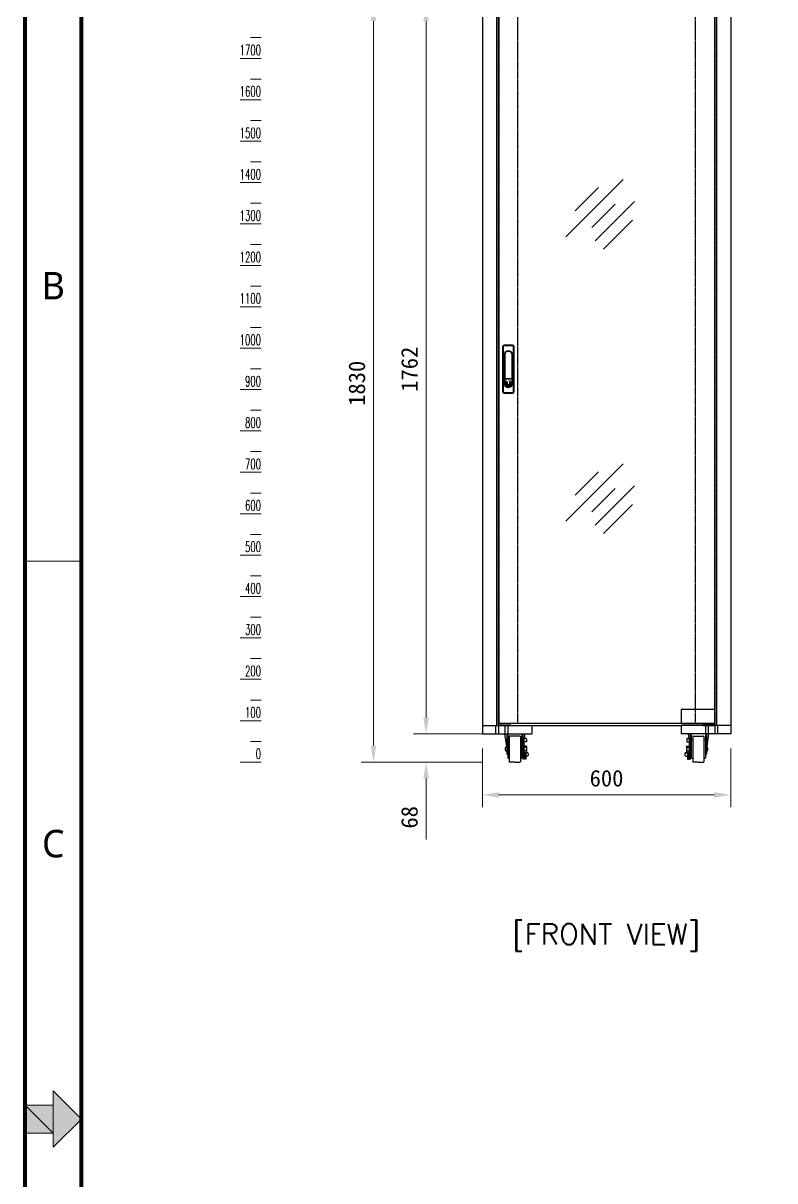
# Model space of a CAD drawing. Header units: millimetres. Extents: x 13198 to 24643, y -4481 to 8091.
# Drawn here: x 13198 to 15014, y 3894 to 6691 of the extents above; entities that cross this region are included whole.
import ezdxf
from ezdxf.enums import TextEntityAlignment as Align

# ---------------------------------------------------------------- set-up
doc = ezdxf.new("R2010")
doc.units = ezdxf.units.MM
doc.header["$MEASUREMENT"] = 0
doc.linetypes.add('CENTER', pattern=[2, 1.25, -0.25, 0.25, -0.25])
doc.linetypes.add('PHANTOM', pattern=[2.5, 1.25, -0.25, 0.25, -0.25, 0.25, -0.25])
for name, color, linetype in [('0. FORM', 7, 'Continuous'), ('CASTER', 1, 'Continuous'), ('CE', 1, 'CENTER'), ('CONER', 3, 'Continuous'), ('FRONT-DOOR', 255, 'Continuous'), ('HINGE', 2, 'Continuous'), ('MTG-FRAME', 7, 'Continuous'), ('TOP-PANEL', 150, 'Continuous'), ('V-FRAME', 5, 'Continuous')]:
    doc.layers.add(name, color=color, linetype=linetype)
for name, color, linetype, lineweight in [('DIM', 1, 'Continuous', 9), ('EPLAN100', 7, 'Continuous', 50), ('EPLAN201', 73, 'Continuous', 35), ('EPLAN453', 73, 'Continuous', 35), ('t', 7, 'Continuous', 13), ('수정', 1, 'Continuous', 13)]:
    doc.layers.add(name, color=color, linetype=linetype, lineweight=lineweight)
doc.styles.add('ROMANS', font='romans.shx', dxfattribs={"height": 0.2, "bigfont": 'ghs.shx'})
doc.styles.add('맑은 고딕', font='malgun.ttf')
doc.dimstyles.new('jsh A3', dxfattribs={"dimtxt": 0.2, "dimasz": 40, "dimexe": 30, "dimexo": 30, "dimgap": 20, "dimtad": 3, "dimdec": 0, "dimzin": 12, "dimdsep": 46, "dimtxsty": 'ROMANS', "dimblk": 'OPEN30', "dimcen": 0, "dimclrd": 1, "dimclre": 1, "dimclrt": 256, "dimadec": 0, "dimazin": 0, "dimtfac": 0.1, "dimtdec": 0, "dimtofl": 0, "dimtmove": 0, "dimatfit": 3, "dimldrblk": 'OPEN30', "dimfxl": 20, "dimtolj": 1, "dimtzin": 12, "dimlwd": 13, "dimlwe": 13, "dimarcsym": 0})

# ---------------------------------------------------------------- blocks, each defined once
blk = doc.blocks.new('TITLE')
at = {"linetype": 'Continuous', "lineweight": 0, "ltscale": 160}
for points in [[(48708.9, 3975.2), (48708.9, 4111.3), (48777, 4043.2)], [(48640.8, 4009.2), (48640.8, 4077.3), (48708.9, 4009.2)], [(48708.9, 4009.2), (48640.8, 4077.3), (48708.9, 4077.3)]]:
    blk.add_hatch(color=73, dxfattribs=at).paths.add_polyline_path(points, flags=0)
at = {"color": 73, "linetype": 'Continuous', "lineweight": 0, "ltscale": 160}
for points in [[(48708.9, 3975.2), (48708.9, 4111.3), (48777, 4043.2), (48777, 4043.2)], [(48640.8, 4009.2), (48640.8, 4077.3), (48708.9, 4009.2), (48708.9, 4009.2)], [(48708.9, 4009.2), (48640.8, 4077.3), (48708.9, 4077.3), (48708.9, 4077.3)]]:
    blk.add_lwpolyline(points, close=True, dxfattribs=at)
at = {"layer": 'EPLAN100', "color": 73, "linetype": 'Continuous', "lineweight": 50, "ltscale": 4, "const_width": 9.53}
blk.add_lwpolyline([(48777, 7950.3), (48777, 136.1), (59940.1, 136.1), (59940.1, 7950.3), (48777, 7950.3)], dxfattribs=at)
at = {"layer": 'EPLAN201', "color": 73, "linetype": 'Continuous', "lineweight": 0, "ltscale": 160}
blk.add_line((48640.8, 5391), (48777, 5391), dxfattribs=at)
at = {"layer": 'EPLAN201', "color": 73, "linetype": 'Continuous', "lineweight": 35, "ltscale": 4, "const_width": 9.53}
blk.add_lwpolyline([(48640.8, 0), (60076.2, 0), (60076.2, 8086.5), (48640.8, 8086.5)], close=True, dxfattribs=at)
at = {"layer": 'EPLAN201', "color": 7, "linetype": 'Continuous', "lineweight": 0, "ltscale": 4}
blk.add_lwpolyline([(48640.8, 0), (60076.2, 0), (60076.2, 8086.5), (48640.8, 8086.5)], close=True, dxfattribs=at)
at = {"layer": 'EPLAN453', "color": 73, "style": '맑은 고딕'}
for s, p in [('B', (48708.9, 6056.7)), ('C', (48708.9, 4708.9))]:
    blk.add_text(s, height=66.3, dxfattribs=at).set_placement(p, align=Align.MIDDLE_CENTER)
blk = doc.blocks.new('*D1226')
at = {"layer": 'Defpoints', "color": 0, "linetype": 'Continuous', "lineweight": -3, "transparency": 16777216}
for p in [(14307.6, 4968.9), (14907.6, 4968.9), (14907.6, 4826.5)]:
    blk.add_point(p, dxfattribs=at)
at = {"layer": 'DIM', "color": 1, "linetype": 'Continuous', "lineweight": 13, "transparency": 16777216}
for p, q in [((14307.6, 4938.9), (14307.6, 4796.5)), ((14907.6, 4938.9), (14907.6, 4796.5)), ((14347.6, 4826.5), (14867.6, 4826.5))]:
    blk.add_line(p, q, dxfattribs=at)
at = {"layer": 'DIM', "color": 1, "linetype": 'Continuous', "lineweight": -3, "transparency": 16777216}
for points in [[(14347.6, 4833.2), (14347.6, 4819.8), (14307.6, 4826.5)], [(14867.6, 4833.2), (14867.6, 4819.8), (14907.6, 4826.5)]]:
    blk.add_solid(points, dxfattribs=at)
at = {"layer": 'DIM', "linetype": 'Continuous', "lineweight": 13, "transparency": 16777216, "insert": (14607.6, 4866.5), "char_height": 40, "attachment_point": 5}
blk.add_mtext('\\A1;600', dxfattribs=at)
blk = doc.blocks.new('_Open30')
at = {"color": 0, "linetype": 'ByBlock', "lineweight": -2}
for p, q in [((-1, 0.268), (0, 0)), ((0, 0), (-1, -0.268)), ((0, 0), (-1, 0))]:
    blk.add_line(p, q, dxfattribs=at)
blk = doc.blocks.new('*D1227')
at = {"layer": 'Defpoints', "color": 0, "linetype": 'Continuous', "lineweight": -3, "transparency": 16777216}
for p in [(14337.8, 6735.8), (14171.6, 4973.8), (14340.2, 4973.8)]:
    blk.add_point(p, dxfattribs=at)
at = {"layer": 'DIM', "color": 1, "linetype": 'Continuous', "lineweight": 13, "transparency": 16777216}
for p, q in [((14307.8, 6735.8), (14141.6, 6735.8)), ((14171.6, 6695.8), (14171.6, 5013.8)), ((14310.2, 4973.8), (14141.6, 4973.8))]:
    blk.add_line(p, q, dxfattribs=at)
at = {"layer": 'DIM', "color": 1, "linetype": 'Continuous', "lineweight": -3, "transparency": 16777216}
for points in [[(14165, 6695.8), (14178.3, 6695.8), (14171.6, 6735.8)], [(14165, 5013.8), (14178.3, 5013.8), (14171.6, 4973.8)]]:
    blk.add_solid(points, dxfattribs=at)
at = {"layer": 'DIM', "linetype": 'Continuous', "lineweight": 13, "transparency": 16777216, "insert": (14131.6, 5854.8), "char_height": 40, "attachment_point": 5, "rotation": 90}
blk.add_mtext('\\A1;1762', dxfattribs=at)
blk = doc.blocks.new('*D1228')
at = {"layer": 'Defpoints', "color": 0, "linetype": 'Continuous', "lineweight": -3, "transparency": 16777216}
for p in [(14337.8, 4973.8), (14171.5, 4905.8), (14337.6, 4905.8)]:
    blk.add_point(p, dxfattribs=at)
at = {"layer": 'DIM', "color": 1, "linetype": 'Continuous', "lineweight": 13, "transparency": 16777216}
for p, q in [((14171.5, 5013.8), (14171.5, 5053.8)), ((14307.8, 4973.8), (14141.5, 4973.8)), ((14307.6, 4905.8), (14141.5, 4905.8)), ((14171.5, 4865.8), (14171.5, 4719.1))]:
    blk.add_line(p, q, dxfattribs=at)
at = {"layer": 'DIM', "color": 1, "linetype": 'Continuous', "lineweight": -3, "transparency": 16777216}
for points in [[(14164.8, 5013.8), (14178.2, 5013.8), (14171.5, 4973.8)], [(14164.8, 4865.8), (14178.2, 4865.8), (14171.5, 4905.8)]]:
    blk.add_solid(points, dxfattribs=at)
at = {"layer": 'DIM', "linetype": 'Continuous', "lineweight": 13, "transparency": 16777216, "insert": (14131.5, 4772.4), "char_height": 40, "attachment_point": 5, "rotation": 90}
blk.add_mtext('\\A1;68', dxfattribs=at)
blk = doc.blocks.new('*D1237')
at = {"layer": 'Defpoints', "color": 0, "linetype": 'Continuous', "lineweight": -3, "transparency": 16777216}
for p in [(14210.7, 6735.8), (14044.5, 4905.8), (14213.1, 4905.8)]:
    blk.add_point(p, dxfattribs=at)
at = {"layer": 'DIM', "color": 1, "linetype": 'Continuous', "lineweight": 13, "transparency": 16777216}
for p, q in [((14180.7, 6735.8), (14014.5, 6735.8)), ((14044.5, 6695.8), (14044.5, 4945.8)), ((14183.1, 4905.8), (14014.5, 4905.8))]:
    blk.add_line(p, q, dxfattribs=at)
at = {"layer": 'DIM', "color": 1, "linetype": 'Continuous', "lineweight": -3, "transparency": 16777216}
for points in [[(14037.8, 6695.8), (14051.2, 6695.8), (14044.5, 6735.8)], [(14037.8, 4945.8), (14051.2, 4945.8), (14044.5, 4905.8)]]:
    blk.add_solid(points, dxfattribs=at)
at = {"layer": 'DIM', "linetype": 'Continuous', "lineweight": 13, "transparency": 16777216, "insert": (14004.5, 5820.8), "char_height": 40, "attachment_point": 5, "rotation": 90}
blk.add_mtext('\\A1;1830', dxfattribs=at)

msp = doc.modelspace()

# ---------------------------------------------------------------- linework, layer by layer
for p, q in [((14356.37314, 5908.89257), (14356.37314, 5800.89257)), ((14357.87314, 5908.89257), (14357.87314, 5800.89257)), ((14380.37314, 5912.89257), (14360.37314, 5912.89257)), ((14380.37314, 5911.39257), (14360.37314, 5911.39257)), ((14382.87314, 5800.89257), (14382.87314, 5908.89257)), ((14384.37314, 5800.89257), (14384.37314, 5908.89257)), ((14360.87314, 5892.89257), (14360.87314, 5816.89257)), ((14361.87314, 5892.89257), (14361.87314, 5816.89257)), ((14378.87314, 5892.89257), (14378.87314, 5816.89257)), ((14379.87314, 5892.89257), (14379.87314, 5816.89257)), ((14378.87314, 5831.89257), (14361.87314, 5831.89257)), ((14378.87314, 5831.39257), (14361.87314, 5831.39257)), ((14363.87314, 5824.26077), (14363.87314, 5817.44317)), ((14364.87314, 5824.26077), (14363.87314, 5824.26077)), ((14364.87314, 5824.26077), (14364.87314, 5817.74774)), ((14366.87314, 5824.26077), (14366.87314, 5818.44336)), ((14367.87314, 5824.26077), (14366.87314, 5824.26077)), ((14367.87314, 5824.26077), (14367.87314, 5818.85612)), ((14372.87314, 5824.26077), (14372.87314, 5818.85612)), ((14373.87314, 5824.26077), (14372.87314, 5824.26077)), ((14373.87314, 5824.26077), (14373.87314, 5818.44336)), ((14375.87314, 5824.26077), (14375.87314, 5817.74774)), ((14376.87314, 5824.26077), (14375.87314, 5824.26077)), ((14376.87314, 5824.26077), (14376.87314, 5817.44317)), ((14360.37314, 5798.39257), (14380.37314, 5798.39257)), ((14360.37314, 5796.89257), (14380.37314, 5796.89257))]:
    msp.add_line(p, q)
for centre, radius, start, end in [((14360.37314, 5908.89257), 4, 90, 180), ((14360.37314, 5908.89257), 2.5, 90, 180), ((14380.37314, 5908.89257), 4, 0, 90), ((14380.37314, 5908.89257), 2.5, 0, 90), ((14370.37314, 5888.16757), 10.725, 29.06891016, 150.93108984), ((14370.37314, 5888.16757), 9.725, 29.06891016, 150.93108984), ((14370.37314, 5821.61757), 9.725, 209.06891016, 330.93108984), ((14370.37314, 5821.61757), 7.725, 212.70920809, 327.29079191), ((14370.37314, 5821.61757), 6.725, 215.1304647, 324.8695353), ((14370.37314, 5821.61757), 4.725, 222.2054464, 317.7945536), ((14370.37314, 5821.61757), 3.725, 227.84481575, 312.15518425), ((14360.37314, 5800.89257), 4, 180, 270), ((14360.37314, 5800.89257), 2.5, 180, 270), ((14370.37314, 5821.61757), 10.725, 209.06891016, 330.93108984), ((14380.37314, 5800.89257), 2.5, 270, 0), ((14380.37314, 5800.89257), 4, 270, 0)]:
    msp.add_arc(centre, radius, start, end)
at = {"layer": '0. FORM', "color": 7, "linetype": 'Continuous', "lineweight": 13}
for p, q in [((14509.48048, 6174.88283), (14647.8945, 6313.29685)), ((14531.42998, 6237.18437), (14588.17321, 6293.92759)), ((14571.78202, 6196.83233), (14628.52525, 6253.57556)), ((14579.92059, 6164.61886), (14675.01535, 6259.71363)), ((14600.0966, 6144.44284), (14670.59745, 6214.94369)), ((14509.48048, 5488.15189), (14647.8945, 5626.56591)), ((14531.42998, 5550.45343), (14588.17321, 5607.19666)), ((14571.78202, 5510.10139), (14628.52525, 5566.84462)), ((14579.92059, 5477.88792), (14675.01535, 5572.98269)), ((14600.0966, 5457.7119), (14670.59745, 5528.21275))]:
    msp.add_line(p, q, dxfattribs=at)
at = {"layer": 'CASTER'}
for p, q in [((14802.93045, 4912.66967), (14805.43045, 4912.66967)), ((14807.43239, 4913.0915), (14809.93239, 4913.0915)), ((14813.43239, 4915.25801), (14815.93239, 4915.25801)), ((14813.43239, 4915.25801), (14815.93239, 4915.25801)), ((14829.43239, 4905.75801), (14816.93239, 4905.75801)), ((14829.43239, 4905.75801), (14841.93239, 4905.75801)), ((14842.93239, 4915.25801), (14845.43239, 4915.25801))]:
    msp.add_line(p, q, dxfattribs=at)
for centre, start, end in [((14813.43239, 4916.25801), 180, 270), ((14813.43239, 4916.25801), 180, 270), ((14816.93239, 4906.75801), 180, 270), ((14841.93239, 4906.75801), 270, 0), ((14845.43239, 4916.25801), 270, 0)]:
    msp.add_arc(centre, 1, start, end, dxfattribs=at)
at = {"layer": 'CE', "linetype": 'Continuous'}
for p, q in [((14361.43984, 4973.75801), (14365.4963, 4943.29108)), ((14366.32584, 4973.25801), (14366.32584, 4925.25801)), ((14368.82584, 4973.75801), (14368.82584, 4916.25801)), ((14372.32584, 4959.25801), (14369.82584, 4959.25801)), ((14372.32584, 4967.75801), (14372.32584, 4906.75801)), ((14398.32584, 4968.75801), (14373.32584, 4968.75801)), ((14399.32584, 4967.75801), (14399.32584, 4906.75801)), ((14401.82584, 4959.25801), (14399.32584, 4959.25801)), ((14401.82584, 4959.25801), (14399.32584, 4959.25801)), ((14402.82584, 4973.75801), (14402.82584, 4916.25801)), ((14405.32584, 4973.25801), (14405.32584, 4913.0915)), ((14411.80205, 4963.06551), (14405.32584, 4963.06551)), ((14407.82584, 4963.06551), (14407.82584, 4913.0915)), ((14413.80205, 4954.47448), (14407.82584, 4954.47448)), ((14410.21204, 4973.75801), (14408.79028, 4963.06551)), ((14413.80205, 4961.06551), (14413.80205, 4954.47448)), ((14801.45619, 4961.06551), (14801.45619, 4954.47448)), ((14801.45619, 4954.47448), (14807.43239, 4954.47448)), ((14803.45619, 4963.06551), (14809.93239, 4963.06551)), ((14805.0462, 4973.75801), (14806.46796, 4963.06551)), ((14807.43239, 4963.06551), (14807.43239, 4913.0915)), ((14809.93239, 4973.25801), (14809.93239, 4913.0915)), ((14812.43239, 4973.75801), (14812.43239, 4916.25801)), ((14813.43239, 4959.25801), (14815.93239, 4959.25801)), ((14813.43239, 4959.25801), (14815.93239, 4959.25801)), ((14815.93239, 4967.75801), (14815.93239, 4906.75801)), ((14816.93239, 4968.75801), (14841.93239, 4968.75801)), ((14842.93239, 4967.75801), (14842.93239, 4906.75801)), ((14842.93239, 4959.25801), (14845.43239, 4959.25801)), ((14846.43239, 4973.75801), (14846.43239, 4916.25801)), ((14848.93239, 4973.25801), (14848.93239, 4925.25801)), ((14853.8184, 4973.75801), (14849.76194, 4943.29108)), ((14366.32584, 4925.25801), (14368.82584, 4925.25801)), ((14405.32584, 4925.25801), (14402.82584, 4925.25801)), ((14405.32584, 4925.25801), (14402.82584, 4925.25801)), ((14413.32584, 4944.50801), (14405.32584, 4944.50801)), ((14414.32584, 4940.88301), (14405.32584, 4940.88301)), ((14414.32584, 4933.63301), (14405.32584, 4933.63301)), ((14413.32584, 4930.00801), (14405.32584, 4930.00801)), ((14413.32584, 4944.50801), (14407.82584, 4944.50801)), ((14414.32584, 4940.88301), (14407.82584, 4940.88301)), ((14414.32584, 4933.63301), (14407.82584, 4933.63301)), ((14413.32584, 4930.00801), (14407.82584, 4930.00801)), ((14407.82584, 4927.93723), (14412.32778, 4922.89491)), ((14407.82584, 4924.37123), (14409.82778, 4922.12899)), ((14409.82778, 4922.12899), (14409.82778, 4912.66967)), ((14411.06235, 4930.00801), (14412.39813, 4928.5119)), ((14412.32778, 4928.59069), (14412.32778, 4912.66967)), ((14416.37433, 4928.5119), (14412.39813, 4928.5119)), ((14414.32584, 4943.50801), (14414.32584, 4931.00801)), ((14418.37433, 4926.5119), (14418.37433, 4921.92087)), ((14796.8839, 4926.5119), (14796.8839, 4921.92087)), ((14798.8839, 4928.5119), (14802.86011, 4928.5119)), ((14800.93239, 4943.50801), (14800.93239, 4931.00801)), ((14800.93239, 4940.88301), (14807.43239, 4940.88301)), ((14800.93239, 4940.88301), (14809.93239, 4940.88301)), ((14800.93239, 4933.63301), (14807.43239, 4933.63301)), ((14800.93239, 4933.63301), (14809.93239, 4933.63301)), ((14801.93239, 4944.50801), (14807.43239, 4944.50801)), ((14801.93239, 4944.50801), (14809.93239, 4944.50801)), ((14801.93239, 4930.00801), (14807.43239, 4930.00801)), ((14801.93239, 4930.00801), (14809.93239, 4930.00801)), ((14804.19588, 4930.00801), (14802.86011, 4928.5119)), ((14802.93045, 4928.59069), (14802.93045, 4912.66967)), ((14807.43239, 4927.93723), (14802.93045, 4922.89491)), ((14807.43239, 4924.37123), (14805.43045, 4922.12899)), ((14805.43045, 4922.12899), (14805.43045, 4912.66967)), ((14809.93239, 4925.25801), (14812.43239, 4925.25801)), ((14809.93239, 4925.25801), (14812.43239, 4925.25801)), ((14848.93239, 4925.25801), (14846.43239, 4925.25801)), ((14372.32584, 4915.25801), (14369.82584, 4915.25801)), ((14385.82584, 4905.75801), (14373.32584, 4905.75801)), ((14385.82584, 4905.75801), (14398.32584, 4905.75801)), ((14401.82584, 4915.25801), (14399.32584, 4915.25801)), ((14401.82584, 4915.25801), (14399.32584, 4915.25801)), ((14407.82584, 4913.0915), (14405.32584, 4913.0915)), ((14412.32778, 4912.66967), (14409.82778, 4912.66967)), ((14416.37433, 4919.92087), (14412.39813, 4919.92087)), ((14798.8839, 4919.92087), (14802.86011, 4919.92087))]:
    msp.add_line(p, q, dxfattribs=at)
for centre, radius, start, end in [((14371.32584, 4973.25801), 5, 174.26082952, 180), ((14369.82584, 4958.25801), 1, 90, 180), ((14369.82584, 4958.25801), 1, 90, 180), ((14373.32584, 4967.75801), 1, 90, 180), ((14398.32584, 4967.75801), 1, 0, 90), ((14401.82584, 4958.25801), 1, 0, 90), ((14401.82584, 4958.25801), 1, 0, 90), ((14400.32584, 4973.25801), 5, 0, 5.73917048), ((14411.80205, 4961.06551), 2, 0, 90), ((14803.45619, 4961.06551), 2, 90, 180), ((14814.93239, 4973.25801), 5, 174.26082952, 180), ((14813.43239, 4958.25801), 1, 90, 180), ((14813.43239, 4958.25801), 1, 90, 180), ((14816.93239, 4967.75801), 1, 90, 180), ((14841.93239, 4967.75801), 1, 0, 90), ((14845.43239, 4958.25801), 1, 0, 90), ((14845.43239, 4958.25801), 1, 0, 90), ((14843.93239, 4973.25801), 5, 0, 5.73917048), ((14370.22792, 4937.25801), 7.66721, 120.59257195, 239.40742805), ((14413.32584, 4943.50801), 1, 0, 90), ((14413.32584, 4931.00801), 1, 270, 0), ((14416.37433, 4926.5119), 2, 0, 90), ((14798.8839, 4926.5119), 2, 90, 180), ((14801.93239, 4943.50801), 1, 90, 180), ((14801.93239, 4931.00801), 1, 180, 270), ((14845.03032, 4937.25801), 7.66721, 300.59257195, 59.40742805), ((14369.82584, 4916.25801), 1, 180, 270), ((14373.32584, 4906.75801), 1, 180, 270), ((14398.32584, 4906.75801), 1, 270, 0), ((14401.82584, 4916.25801), 1, 270, 0), ((14401.82584, 4916.25801), 1, 270, 0), ((14416.37433, 4921.92087), 2, 270, 0), ((14798.8839, 4921.92087), 2, 180, 270)]:
    msp.add_arc(centre, radius, start, end, dxfattribs=at)
at = {"layer": 'CONER', "linetype": 'Continuous'}
for p, q in [((14307.62891, 4993.75801), (14427.12891, 4993.75801)), ((14307.62891, 4993.75801), (14307.62891, 4973.75801)), ((14339.43197, 4993.75801), (14339.43197, 4973.75801)), ((14346.29054, 4993.75801), (14346.29054, 4973.75801)), ((14361.96727, 4993.75801), (14361.96727, 4973.75801)), ((14368.82584, 4993.75801), (14368.82584, 4973.75801)), ((14427.12891, 4993.75801), (14427.12891, 4973.75801)), ((14907.62933, 4993.75801), (14788.12933, 4993.75801)), ((14788.12933, 4993.75801), (14788.12933, 4973.75801)), ((14846.43239, 4993.75801), (14846.43239, 4973.75801)), ((14853.29096, 4993.75801), (14853.29096, 4973.75801)), ((14868.9677, 4993.75801), (14868.9677, 4973.75801)), ((14875.82627, 4993.75801), (14875.82627, 4973.75801)), ((14907.62933, 4993.75801), (14907.62933, 4973.75801)), ((14307.62891, 4973.75801), (14427.12891, 4973.75801)), ((14907.62933, 4973.75801), (14788.12933, 4973.75801))]:
    msp.add_line(p, q, dxfattribs=at)
at = {"layer": 'FRONT-DOOR', "linetype": 'Continuous'}
for p, q in [((14347.12838, 6710.7591), (14347.12838, 4998.75692)), ((14868.12838, 6710.7591), (14868.12838, 5031.75692)), ((14868.12838, 4998.75692), (14347.12838, 4998.75692))]:
    msp.add_line(p, q, dxfattribs=at)
at = {"layer": 'HINGE'}
for p, q in [((14788.12838, 5031.75692), (14788.12838, 5000.75692)), ((14790.12838, 5033.75692), (14866.12838, 5033.75692)), ((14868.12838, 5031.75692), (14868.12838, 4998.75692)), ((14790.12838, 4998.75692), (14868.12838, 4998.75692)), ((14841.12838, 4994.35692), (14841.12838, 4998.75692)), ((14841.12838, 4997.35692), (14868.12838, 4997.35692)), ((14841.12838, 4994.35692), (14868.12838, 4994.35692)), ((14868.12838, 4998.75692), (14868.12838, 4994.35692))]:
    msp.add_line(p, q, dxfattribs=at)
for centre, start, end in [((14790.12838, 5031.75692), 90, 180), ((14866.12838, 5031.75692), 0, 90), ((14790.12838, 5000.75692), 180, 270)]:
    msp.add_arc(centre, 2, start, end, dxfattribs=at)
at = {"layer": 'MTG-FRAME', "linetype": 'PHANTOM'}
for p, q in [((14346.12901, 6714.75801), (14346.12901, 4994.75801)), ((14869.12901, 6714.75801), (14869.12901, 4994.75801)), ((14376.12901, 4994.75801), (14346.12901, 4994.75801)), ((14839.12901, 4994.75801), (14869.12901, 4994.75801))]:
    msp.add_line(p, q, dxfattribs=at)
for points in [[(14392.12838, 6710.7591), (14392.12838, 4998.75692)], [(14822.12838, 6710.7591), (14822.12838, 4998.75692)]]:
    msp.add_lwpolyline(points, dxfattribs=at)
at = {"layer": 'TOP-PANEL', "linetype": 'Continuous'}
msp.add_line((14427.12891, 4993.75801), (14788.12933, 4993.76164), dxfattribs=at)
at = {"layer": 'V-FRAME'}
for p, q in [((14307.62933, 6715.75801), (14307.62933, 4993.75801)), ((14342.02933, 6715.75801), (14342.02933, 4993.75801)), ((14873.22891, 6715.75801), (14873.22891, 4993.75801)), ((14907.62891, 6715.75801), (14907.62891, 4993.75801)), ((14307.62933, 4993.75801), (14354.02984, 4993.75801)), ((14907.62891, 4993.75801), (14861.2284, 4993.75801))]:
    msp.add_line(p, q, dxfattribs=at)
at = {"layer": '수정', "linetype": 'Continuous', "lineweight": 13}
for p, q in [((13772.61273, 6655.75801), (13747.60373, 6655.75801)), ((13772.61273, 6605.75801), (13722.59473, 6605.75801)), ((13772.61273, 6555.75801), (13747.60373, 6555.75801)), ((13772.61273, 6505.75801), (13722.59473, 6505.75801)), ((13772.61273, 6455.75801), (13747.60373, 6455.75801)), ((13772.61273, 6405.75801), (13722.59473, 6405.75801)), ((13772.61273, 6355.75801), (13747.60373, 6355.75801)), ((13772.61273, 6305.75801), (13722.59473, 6305.75801)), ((13772.61273, 6255.75801), (13747.60373, 6255.75801)), ((13772.61273, 6205.75801), (13722.59473, 6205.75801)), ((13772.61273, 6155.75801), (13747.60373, 6155.75801)), ((13772.61273, 6105.75801), (13722.59473, 6105.75801)), ((13772.61273, 6055.75801), (13747.60373, 6055.75801)), ((13772.61273, 6005.75801), (13722.59473, 6005.75801)), ((13772.61273, 5955.75801), (13747.60373, 5955.75801)), ((13772.61273, 5905.75801), (13722.59473, 5905.75801)), ((13772.61273, 5855.75801), (13747.60373, 5855.75801)), ((13772.61273, 5805.75801), (13722.59473, 5805.75801)), ((13772.61273, 5755.75801), (13747.60373, 5755.75801)), ((13772.61273, 5705.75801), (13722.59473, 5705.75801)), ((13772.61273, 5655.75801), (13747.60373, 5655.75801)), ((13772.61273, 5605.75801), (13722.59473, 5605.75801)), ((13772.61273, 5555.75801), (13747.60373, 5555.75801)), ((13772.61273, 5505.75801), (13722.59473, 5505.75801)), ((13772.61273, 5455.75801), (13747.60373, 5455.75801)), ((13772.61273, 5405.75801), (13722.59473, 5405.75801)), ((13772.61273, 5355.75801), (13747.60373, 5355.75801)), ((13772.61273, 5305.75801), (13722.59473, 5305.75801)), ((13772.61273, 5255.75801), (13747.60373, 5255.75801)), ((13772.61273, 5205.75801), (13722.59473, 5205.75801)), ((13772.61273, 5155.75801), (13747.60373, 5155.75801)), ((13772.61273, 5105.75801), (13722.59473, 5105.75801)), ((13772.61273, 5055.75801), (13747.60373, 5055.75801)), ((13772.61273, 5005.75801), (13722.59473, 5005.75801)), ((13772.61273, 4955.75801), (13747.60373, 4955.75801)), ((13772.61273, 4905.75801), (13722.59473, 4905.75801))]:
    msp.add_line(p, q, dxfattribs=at)

# ---------------------------------------------------------------- block references
at = {"color": 4, "linetype": 'Continuous', "lineweight": -3}
msp.add_blockref('TITLE', (-35438.24755, 0), dxfattribs=at)

# ---------------------------------------------------------------- texts
at = {"width": 0.9}
msp.add_text('PUSH', height=4.168552, dxfattribs=at).set_placement((14363.14553, 5825.99345))
at = {"lineweight": 13, "ltscale": 1.6, "style": 'ROMANS'}
msp.add_text('[FRONT VIEW]', height=50, dxfattribs=at).set_placement((14606.77572, 4490.35805), align=Align.MIDDLE_CENTER)
at = {"layer": 't', "color": 2, "lineweight": 13, "style": 'ROMANS', "width": 0.6}
for s, height, p in [('1700', 25.008999, (13772.61273, 6613.27704)), ('1600', 25.008999, (13772.61273, 6513.27704)), ('1500', 25.008999, (13772.61273, 6413.27704)), ('1400', 25.008999, (13772.61273, 6313.27704)), ('1300', 25.008999, (13772.61273, 6213.27704)), ('1200', 25.008999, (13772.61273, 6113.27704)), ('1100', 25.008999, (13772.61273, 6013.27704)), ('1000', 25.008999, (13772.61273, 5913.27704)), ('900', 25.008999, (13772.61273, 5813.27704)), ('800', 25.008999, (13772.61273, 5713.27704)), ('700', 25.008999, (13772.61273, 5613.27704)), ('600', 25.008999, (13772.61273, 5513.27704)), ('500', 25.008999, (13772.61273, 5413.27704)), ('400', 25.008999, (13772.61273, 5313.27704)), ('300', 25.008999, (13772.61273, 5213.27704)), ('200', 25.008999, (13772.61273, 5113.27704)), ('100', 25.008999, (13772.61273, 5013.27704)), ('0', 25.009, (13772.61273, 4913.27704))]:
    msp.add_text(s, height=height, dxfattribs=at).set_placement(p, align=Align.RIGHT)

# ---------------------------------------------------------------- dimensions: what is measured, and where the dimension line sits
at = {"layer": 'DIM', "linetype": 'Continuous', "lineweight": 13}
for base, p1, p2, picture, middle in [((14044.51311, 4905.75801), (14210.65436, 6735.75801), (14213.10117, 4905.75801), '*D1237', (14004.51311, 5820.75801)), ((14171.6471, 4973.75801), (14337.78834, 6735.75801), (14340.23515, 4973.75801), '*D1227', (14131.6471, 5854.75801)), ((14171.48766, 4905.75801), (14337.78834, 4973.75801), (14337.62891, 4905.75801), '*D1228', (14131.48766, 4772.42468))]:
    dim = msp.add_linear_dim(base=base, p1=p1, p2=p2, angle=90, dimstyle='jsh A3', override={"dimtxt": 40, "dimtxsty": 'Standard', "dimsah": 1}, dxfattribs=at)
    dim.commit()
    dim.dimension.update_dxf_attribs({"geometry": picture, "text_midpoint": middle})
dim = msp.add_linear_dim(base=(14907.62933, 4826.50839), p1=(14307.62891, 4968.94936), p2=(14907.62933, 4968.94936), dimstyle='jsh A3', override={"dimtxt": 40, "dimtxsty": 'Standard', "dimsah": 1}, dxfattribs=at)
dim.commit()
dim.dimension.update_dxf_attribs({"geometry": '*D1226', "text_midpoint": (14607.62912, 4866.50839)})

doc.saveas('drawing.dxf')
